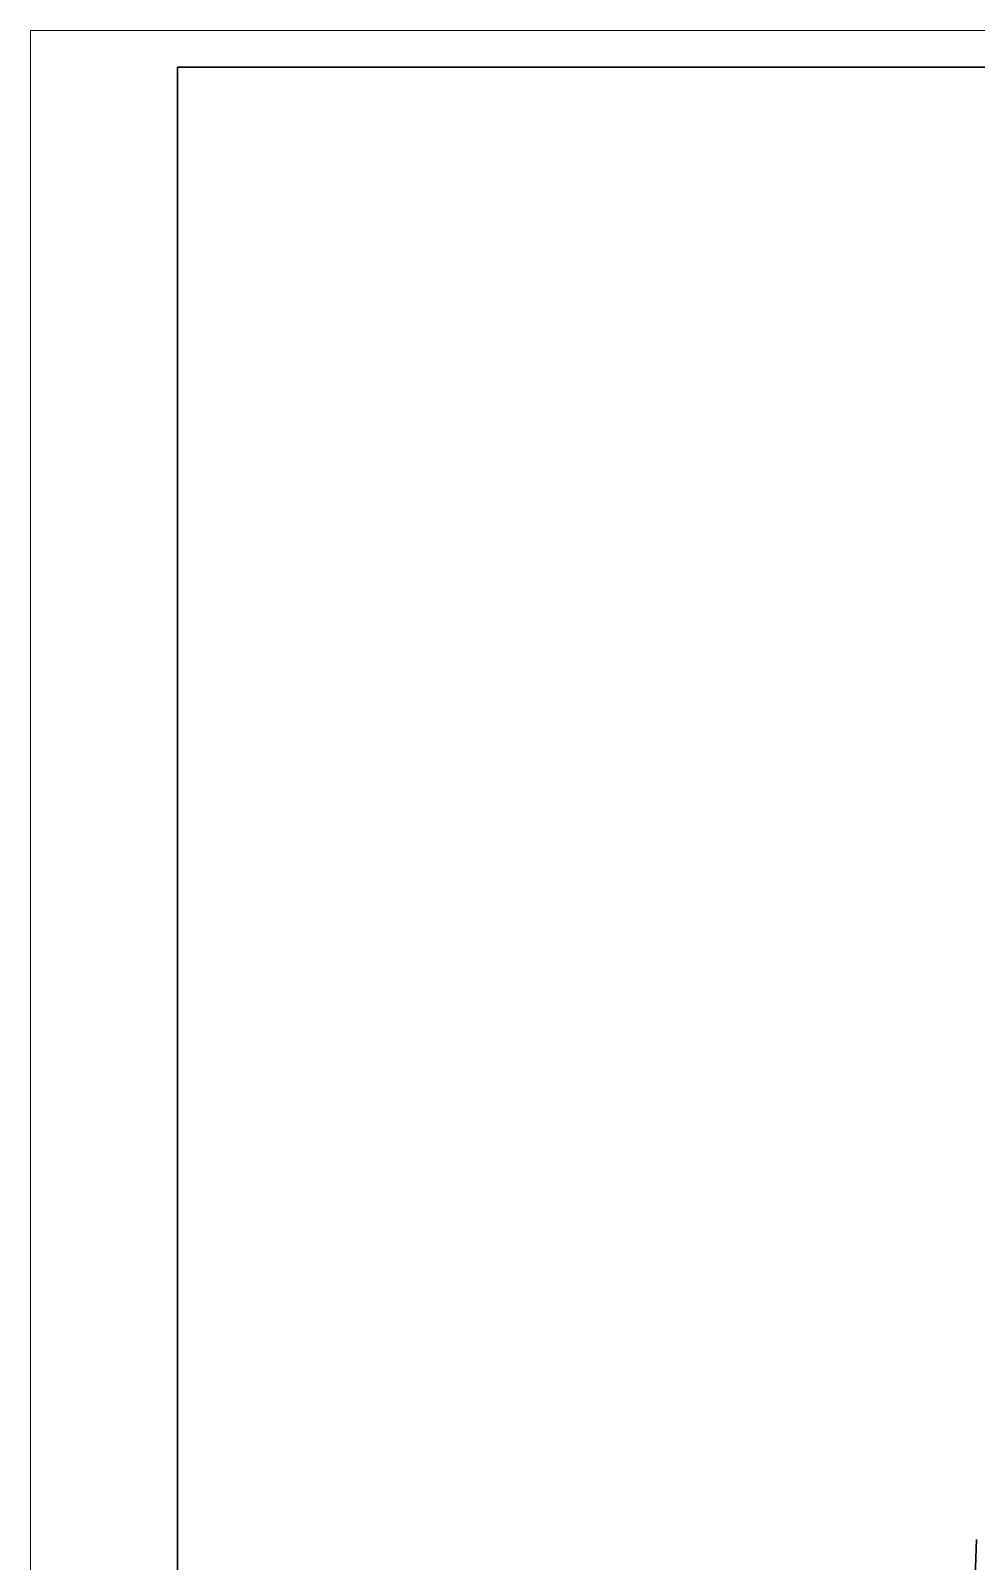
# Model space of a CAD drawing. Extents: x 0 to 297, y 0 to 420.
# Drawn here: x 0 to 128.9, y 211.3 to 420 of the extents above; entities that cross this region are included whole.
import ezdxf

# ---------------------------------------------------------------- set-up
doc = ezdxf.new("R2010")
doc.units = 0

msp = doc.modelspace()

# ---------------------------------------------------------------- linework, layer by layer
at = {"color": 7, "lineweight": 13}
for p, q in [((0, 0), (0, 420)), ((0, 420), (297, 420))]:
    msp.add_line(p, q, dxfattribs=at)
at = {"color": 7, "lineweight": 30}
for p, q in [((20, 5), (20, 415)), ((20, 415), (292, 415))]:
    msp.add_line(p, q, dxfattribs=at)
msp.add_arc((-177.69, 223.43), 306.75, 354.4574, 358.2971, dxfattribs=at)

doc.saveas('drawing.dxf')
